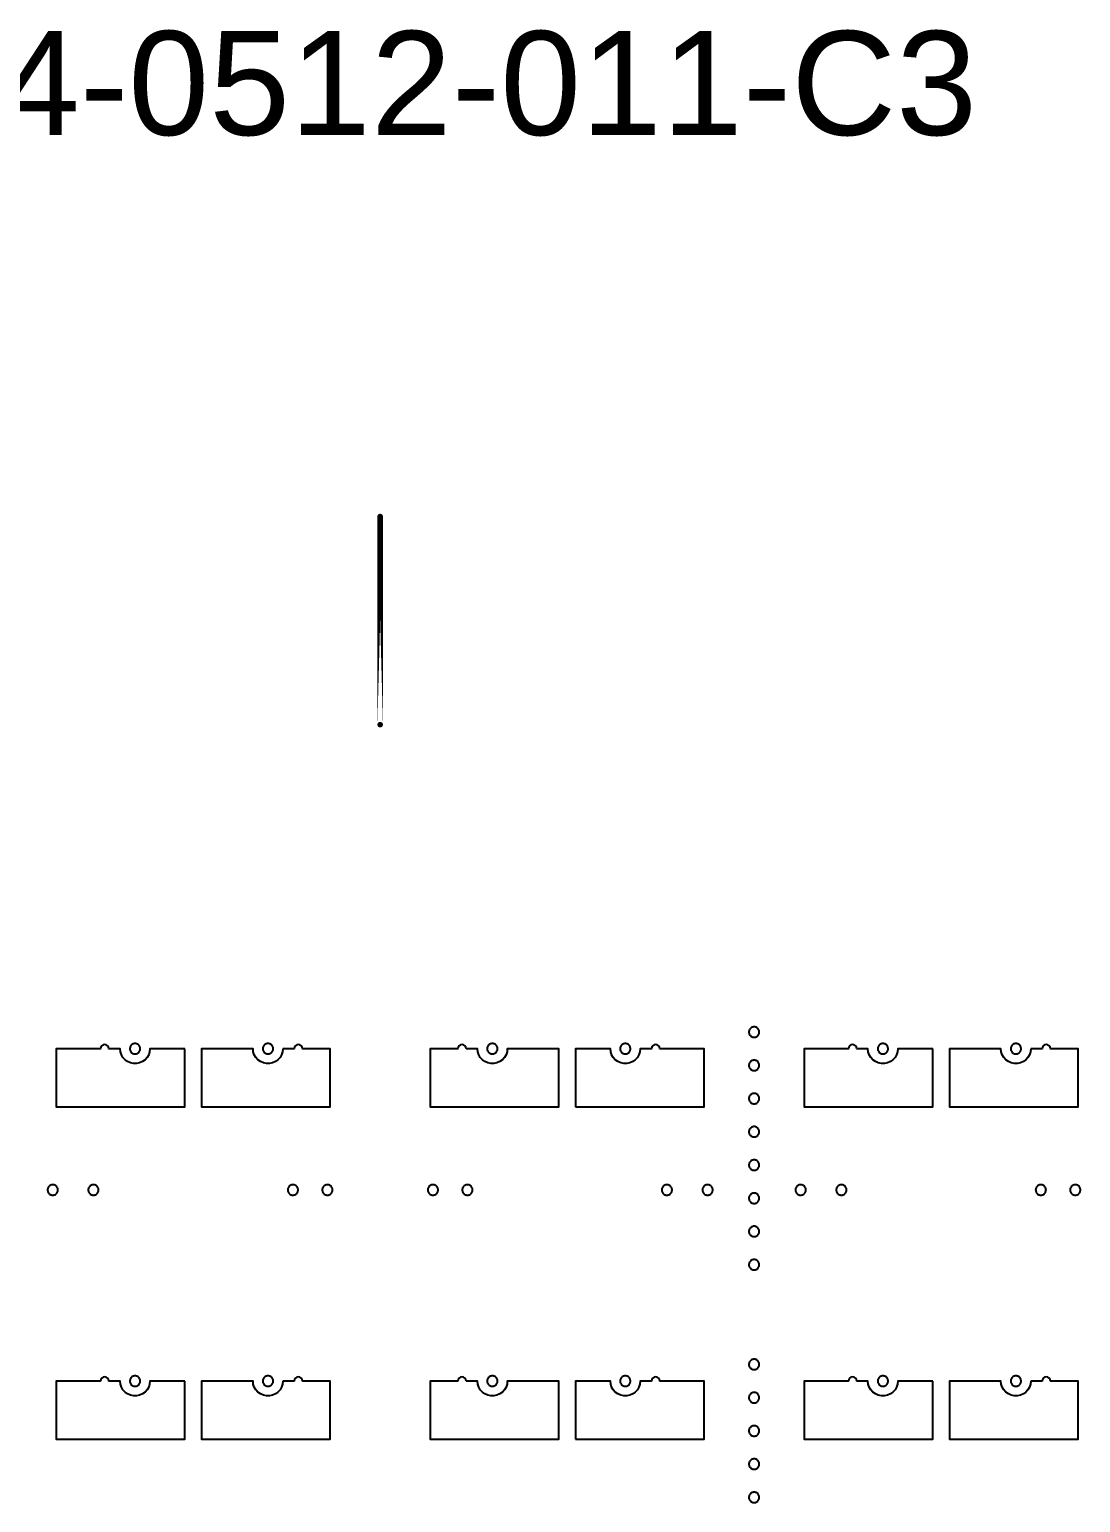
# Model space of a CAD drawing. Extents: x -100 to 100, y -100 to 100.
# Drawn here: x -5.05 to 10.09, y 49.98 to 71.22 of the extents above; entities that cross this region are included whole.
import ezdxf

# ---------------------------------------------------------------- set-up
doc = ezdxf.new("R2010")
doc.units = 0
doc.layers.get('0').update_dxf_attribs({"linetype": 'continuous'})
doc.layers.add('C3', color=7, linetype='continuous')
doc.styles.get("Standard").update_dxf_attribs({"font": 'ARIAL.TTF'})

# ---------------------------------------------------------------- blocks, each defined once
blk = doc.blocks.new('LDI_XFL94-0512-011_C3_B1')
at = {"layer": 'C3'}
for points in [[(5.389, -53.338), (5.379, -53.339), (5.37, -53.341), (5.361, -53.344), (5.352, -53.348), (5.344, -53.354), (5.336, -53.36), (5.33, -53.368), (5.324, -53.376), (5.32, -53.384), (5.317, -53.394), (5.315, -53.403), (5.314, -53.413), (5.315, -53.423), (5.317, -53.433), (5.32, -53.442), (5.324, -53.451), (5.33, -53.459), (5.336, -53.466), (5.344, -53.473), (5.352, -53.478), (5.361, -53.482), (5.37, -53.486), (5.379, -53.488), (5.389, -53.488), (5.399, -53.488), (5.409, -53.486), (5.418, -53.482), (5.427, -53.478), (5.435, -53.473), (5.442, -53.466), (5.449, -53.459), (5.454, -53.451), (5.459, -53.442), (5.462, -53.433), (5.464, -53.423), (5.464, -53.413), (5.464, -53.403), (5.462, -53.394), (5.459, -53.384), (5.454, -53.376), (5.449, -53.368), (5.442, -53.36), (5.435, -53.354), (5.427, -53.348), (5.418, -53.344), (5.409, -53.341), (5.399, -53.339), (5.389, -53.338)], [(-2.814, -53.653), (-3.317, -53.653), (-3.322, -53.698), (-3.336, -53.74), (-3.359, -53.779), (-3.389, -53.813), (-3.425, -53.839), (-3.466, -53.858), (-3.51, -53.867), (-3.555, -53.867), (-3.6, -53.858), (-3.641, -53.839), (-3.677, -53.813), (-3.707, -53.779), (-3.73, -53.74), (-3.744, -53.698), (-3.749, -53.653), (-3.91, -53.653), (-3.915, -53.63), (-3.928, -53.61), (-3.947, -53.597), (-3.97, -53.593), (-3.993, -53.597), (-4.012, -53.61), (-4.025, -53.63), (-4.03, -53.653), (-4.671, -53.653), (-4.671, -54.491), (-2.814, -54.491), (-2.814, -53.653)], [(-3.533, -53.578), (-3.543, -53.578), (-3.552, -53.58), (-3.562, -53.583), (-3.57, -53.588), (-3.579, -53.593), (-3.586, -53.6), (-3.592, -53.607), (-3.598, -53.615), (-3.602, -53.624), (-3.605, -53.633), (-3.607, -53.643), (-3.608, -53.653), (-3.607, -53.662), (-3.605, -53.672), (-3.602, -53.681), (-3.598, -53.69), (-3.592, -53.698), (-3.586, -53.706), (-3.579, -53.712), (-3.57, -53.718), (-3.562, -53.722), (-3.552, -53.725), (-3.543, -53.727), (-3.533, -53.728), (-3.523, -53.727), (-3.514, -53.725), (-3.504, -53.722), (-3.495, -53.718), (-3.487, -53.712), (-3.48, -53.706), (-3.473, -53.698), (-3.468, -53.69), (-3.464, -53.681), (-3.46, -53.672), (-3.459, -53.662), (-3.458, -53.653), (-3.459, -53.643), (-3.46, -53.633), (-3.464, -53.624), (-3.468, -53.615), (-3.473, -53.607), (-3.48, -53.6), (-3.487, -53.593), (-3.495, -53.588), (-3.504, -53.583), (-3.514, -53.58), (-3.523, -53.578), (-3.533, -53.578)], [(-1.401, -53.653), (-1.406, -53.698), (-1.42, -53.74), (-1.442, -53.779), (-1.473, -53.813), (-1.509, -53.839), (-1.55, -53.858), (-1.594, -53.867), (-1.639, -53.867), (-1.683, -53.858), (-1.725, -53.839), (-1.761, -53.813), (-1.791, -53.779), (-1.814, -53.74), (-1.828, -53.698), (-1.832, -53.653), (-2.575, -53.653), (-2.575, -54.491), (-0.719, -54.491), (-0.719, -53.653), (-1.12, -53.653), (-1.124, -53.63), (-1.137, -53.61), (-1.157, -53.597), (-1.18, -53.593), (-1.203, -53.597), (-1.222, -53.61), (-1.235, -53.63), (-1.24, -53.653), (-1.401, -53.653)], [(-1.617, -53.578), (-1.627, -53.578), (-1.636, -53.58), (-1.645, -53.583), (-1.654, -53.588), (-1.662, -53.593), (-1.67, -53.6), (-1.676, -53.607), (-1.682, -53.615), (-1.686, -53.624), (-1.689, -53.633), (-1.691, -53.643), (-1.692, -53.653), (-1.691, -53.662), (-1.689, -53.672), (-1.686, -53.681), (-1.682, -53.69), (-1.676, -53.698), (-1.67, -53.706), (-1.662, -53.712), (-1.654, -53.718), (-1.645, -53.722), (-1.636, -53.725), (-1.627, -53.727), (-1.617, -53.728), (-1.607, -53.727), (-1.597, -53.725), (-1.588, -53.722), (-1.579, -53.718), (-1.571, -53.712), (-1.564, -53.706), (-1.557, -53.698), (-1.552, -53.69), (-1.547, -53.681), (-1.544, -53.672), (-1.542, -53.662), (-1.542, -53.653), (-1.542, -53.643), (-1.544, -53.633), (-1.547, -53.624), (-1.552, -53.615), (-1.557, -53.607), (-1.564, -53.6), (-1.571, -53.593), (-1.579, -53.588), (-1.588, -53.583), (-1.597, -53.58), (-1.607, -53.578), (-1.617, -53.578)], [(1.24, -53.653), (1.235, -53.63), (1.222, -53.61), (1.203, -53.597), (1.18, -53.593), (1.157, -53.597), (1.137, -53.61), (1.124, -53.63), (1.12, -53.653), (0.719, -53.653), (0.719, -54.491), (2.575, -54.491), (2.575, -53.653), (1.832, -53.653), (1.828, -53.698), (1.814, -53.74), (1.791, -53.779), (1.761, -53.813), (1.725, -53.839), (1.683, -53.858), (1.639, -53.867), (1.594, -53.867), (1.55, -53.858), (1.509, -53.839), (1.473, -53.813), (1.442, -53.779), (1.42, -53.74), (1.406, -53.698), (1.401, -53.653), (1.24, -53.653)], [(1.617, -53.578), (1.607, -53.578), (1.597, -53.58), (1.588, -53.583), (1.579, -53.588), (1.571, -53.593), (1.564, -53.6), (1.557, -53.607), (1.552, -53.615), (1.547, -53.624), (1.544, -53.633), (1.542, -53.643), (1.542, -53.653), (1.542, -53.662), (1.544, -53.672), (1.547, -53.681), (1.552, -53.69), (1.557, -53.698), (1.564, -53.706), (1.571, -53.712), (1.579, -53.718), (1.588, -53.722), (1.597, -53.725), (1.607, -53.727), (1.617, -53.728), (1.627, -53.727), (1.636, -53.725), (1.645, -53.722), (1.654, -53.718), (1.662, -53.712), (1.67, -53.706), (1.676, -53.698), (1.682, -53.69), (1.686, -53.681), (1.689, -53.672), (1.691, -53.662), (1.692, -53.653), (1.691, -53.643), (1.689, -53.633), (1.686, -53.624), (1.682, -53.615), (1.676, -53.607), (1.67, -53.6), (1.662, -53.593), (1.654, -53.588), (1.645, -53.583), (1.636, -53.58), (1.627, -53.578), (1.617, -53.578)], [(2.814, -54.491), (4.671, -54.491), (4.671, -53.653), (4.03, -53.653), (4.025, -53.63), (4.012, -53.61), (3.993, -53.597), (3.97, -53.593), (3.947, -53.597), (3.928, -53.61), (3.915, -53.63), (3.91, -53.653), (3.749, -53.653), (3.744, -53.698), (3.73, -53.74), (3.707, -53.779), (3.677, -53.813), (3.641, -53.839), (3.6, -53.858), (3.555, -53.867), (3.51, -53.867), (3.466, -53.858), (3.425, -53.839), (3.389, -53.813), (3.359, -53.779), (3.336, -53.74), (3.322, -53.698), (3.317, -53.653), (2.814, -53.653), (2.814, -54.491)], [(3.533, -53.578), (3.523, -53.578), (3.514, -53.58), (3.504, -53.583), (3.495, -53.588), (3.487, -53.593), (3.48, -53.6), (3.473, -53.607), (3.468, -53.615), (3.464, -53.624), (3.46, -53.633), (3.459, -53.643), (3.458, -53.653), (3.459, -53.662), (3.46, -53.672), (3.464, -53.681), (3.468, -53.69), (3.473, -53.698), (3.48, -53.706), (3.487, -53.712), (3.495, -53.718), (3.504, -53.722), (3.514, -53.725), (3.523, -53.727), (3.533, -53.728), (3.543, -53.727), (3.552, -53.725), (3.562, -53.722), (3.57, -53.718), (3.579, -53.712), (3.586, -53.706), (3.592, -53.698), (3.598, -53.69), (3.602, -53.681), (3.605, -53.672), (3.607, -53.662), (3.608, -53.653), (3.607, -53.643), (3.605, -53.633), (3.602, -53.624), (3.598, -53.615), (3.592, -53.607), (3.586, -53.6), (3.579, -53.593), (3.57, -53.588), (3.562, -53.583), (3.552, -53.58), (3.543, -53.578), (3.533, -53.578)], [(7.964, -53.653), (7.461, -53.653), (7.456, -53.698), (7.442, -53.74), (7.42, -53.779), (7.39, -53.813), (7.353, -53.839), (7.312, -53.858), (7.268, -53.867), (7.223, -53.867), (7.179, -53.858), (7.138, -53.839), (7.101, -53.813), (7.071, -53.779), (7.049, -53.74), (7.035, -53.698), (7.03, -53.653), (6.868, -53.653), (6.864, -53.63), (6.851, -53.61), (6.831, -53.597), (6.808, -53.593), (6.785, -53.597), (6.766, -53.61), (6.753, -53.63), (6.749, -53.653), (6.108, -53.653), (6.108, -54.491), (7.964, -54.491), (7.964, -53.653)], [(7.246, -53.578), (7.236, -53.578), (7.226, -53.58), (7.217, -53.583), (7.208, -53.588), (7.2, -53.593), (7.192, -53.6), (7.186, -53.607), (7.181, -53.615), (7.176, -53.624), (7.173, -53.633), (7.171, -53.643), (7.171, -53.653), (7.171, -53.662), (7.173, -53.672), (7.176, -53.681), (7.181, -53.69), (7.186, -53.698), (7.192, -53.706), (7.2, -53.712), (7.208, -53.718), (7.217, -53.722), (7.226, -53.725), (7.236, -53.727), (7.246, -53.728), (7.255, -53.727), (7.265, -53.725), (7.274, -53.722), (7.283, -53.718), (7.291, -53.712), (7.299, -53.706), (7.305, -53.698), (7.31, -53.69), (7.315, -53.681), (7.318, -53.672), (7.32, -53.662), (7.321, -53.653), (7.32, -53.643), (7.318, -53.633), (7.315, -53.624), (7.31, -53.615), (7.305, -53.607), (7.299, -53.6), (7.291, -53.593), (7.283, -53.588), (7.274, -53.583), (7.265, -53.58), (7.255, -53.578), (7.246, -53.578)], [(9.377, -53.653), (9.373, -53.698), (9.359, -53.74), (9.336, -53.779), (9.306, -53.813), (9.269, -53.839), (9.228, -53.858), (9.184, -53.867), (9.139, -53.867), (9.095, -53.858), (9.054, -53.839), (9.017, -53.813), (8.987, -53.779), (8.965, -53.74), (8.951, -53.698), (8.946, -53.653), (8.204, -53.653), (8.204, -54.491), (10.06, -54.491), (10.06, -53.653), (9.659, -53.653), (9.654, -53.63), (9.641, -53.61), (9.622, -53.597), (9.599, -53.593), (9.576, -53.597), (9.556, -53.61), (9.543, -53.63), (9.539, -53.653), (9.377, -53.653)], [(9.162, -53.578), (9.152, -53.578), (9.142, -53.58), (9.133, -53.583), (9.124, -53.588), (9.116, -53.593), (9.109, -53.6), (9.102, -53.607), (9.097, -53.615), (9.092, -53.624), (9.089, -53.633), (9.087, -53.643), (9.087, -53.653), (9.087, -53.662), (9.089, -53.672), (9.092, -53.681), (9.097, -53.69), (9.102, -53.698), (9.109, -53.706), (9.116, -53.712), (9.124, -53.718), (9.133, -53.722), (9.142, -53.725), (9.152, -53.727), (9.162, -53.728), (9.171, -53.727), (9.181, -53.725), (9.19, -53.722), (9.199, -53.718), (9.207, -53.712), (9.215, -53.706), (9.221, -53.698), (9.227, -53.69), (9.231, -53.681), (9.234, -53.672), (9.236, -53.662), (9.237, -53.653), (9.236, -53.643), (9.234, -53.633), (9.231, -53.624), (9.227, -53.615), (9.221, -53.607), (9.215, -53.6), (9.207, -53.593), (9.199, -53.588), (9.19, -53.583), (9.181, -53.58), (9.171, -53.578), (9.162, -53.578)], [(5.389, -53.817), (5.379, -53.818), (5.37, -53.82), (5.361, -53.823), (5.352, -53.827), (5.344, -53.833), (5.336, -53.839), (5.33, -53.847), (5.324, -53.855), (5.32, -53.864), (5.317, -53.873), (5.315, -53.882), (5.314, -53.892), (5.315, -53.902), (5.317, -53.912), (5.32, -53.921), (5.324, -53.93), (5.33, -53.938), (5.336, -53.945), (5.344, -53.952), (5.352, -53.957), (5.361, -53.962), (5.37, -53.965), (5.379, -53.967), (5.389, -53.967), (5.399, -53.967), (5.409, -53.965), (5.418, -53.962), (5.427, -53.957), (5.435, -53.952), (5.442, -53.945), (5.449, -53.938), (5.454, -53.93), (5.459, -53.921), (5.462, -53.912), (5.464, -53.902), (5.464, -53.892), (5.464, -53.882), (5.462, -53.873), (5.459, -53.864), (5.454, -53.855), (5.449, -53.847), (5.442, -53.839), (5.435, -53.833), (5.427, -53.827), (5.418, -53.823), (5.409, -53.82), (5.399, -53.818), (5.389, -53.817)], [(5.389, -54.296), (5.379, -54.297), (5.37, -54.299), (5.361, -54.302), (5.352, -54.306), (5.344, -54.312), (5.336, -54.318), (5.33, -54.326), (5.324, -54.334), (5.32, -54.343), (5.317, -54.352), (5.315, -54.361), (5.314, -54.371), (5.315, -54.381), (5.317, -54.391), (5.32, -54.4), (5.324, -54.409), (5.33, -54.417), (5.336, -54.424), (5.344, -54.431), (5.352, -54.436), (5.361, -54.441), (5.37, -54.444), (5.379, -54.446), (5.389, -54.446), (5.399, -54.446), (5.409, -54.444), (5.418, -54.441), (5.427, -54.436), (5.435, -54.431), (5.442, -54.424), (5.449, -54.417), (5.454, -54.409), (5.459, -54.4), (5.462, -54.391), (5.464, -54.381), (5.464, -54.371), (5.464, -54.361), (5.462, -54.352), (5.459, -54.343), (5.454, -54.334), (5.449, -54.326), (5.442, -54.318), (5.435, -54.312), (5.427, -54.306), (5.418, -54.302), (5.409, -54.299), (5.399, -54.297), (5.389, -54.296)], [(5.389, -54.775), (5.379, -54.776), (5.37, -54.778), (5.361, -54.781), (5.352, -54.785), (5.344, -54.791), (5.336, -54.797), (5.33, -54.805), (5.324, -54.813), (5.32, -54.822), (5.317, -54.831), (5.315, -54.841), (5.314, -54.85), (5.315, -54.86), (5.317, -54.87), (5.32, -54.879), (5.324, -54.888), (5.33, -54.896), (5.336, -54.903), (5.344, -54.91), (5.352, -54.915), (5.361, -54.92), (5.37, -54.923), (5.379, -54.925), (5.389, -54.925), (5.399, -54.925), (5.409, -54.923), (5.418, -54.92), (5.427, -54.915), (5.435, -54.91), (5.442, -54.903), (5.449, -54.896), (5.454, -54.888), (5.459, -54.879), (5.462, -54.87), (5.464, -54.86), (5.464, -54.85), (5.464, -54.841), (5.462, -54.831), (5.459, -54.822), (5.454, -54.813), (5.449, -54.805), (5.442, -54.797), (5.435, -54.791), (5.427, -54.785), (5.418, -54.781), (5.409, -54.778), (5.399, -54.776), (5.389, -54.775)], [(5.389, -55.254), (5.379, -55.255), (5.37, -55.257), (5.361, -55.26), (5.352, -55.264), (5.344, -55.27), (5.336, -55.276), (5.33, -55.284), (5.324, -55.292), (5.32, -55.301), (5.317, -55.31), (5.315, -55.32), (5.314, -55.329), (5.315, -55.339), (5.317, -55.349), (5.32, -55.358), (5.324, -55.367), (5.33, -55.375), (5.336, -55.382), (5.344, -55.389), (5.352, -55.394), (5.361, -55.399), (5.37, -55.402), (5.379, -55.404), (5.389, -55.404), (5.399, -55.404), (5.409, -55.402), (5.418, -55.399), (5.427, -55.394), (5.435, -55.389), (5.442, -55.382), (5.449, -55.375), (5.454, -55.367), (5.459, -55.358), (5.462, -55.349), (5.464, -55.339), (5.464, -55.329), (5.464, -55.32), (5.462, -55.31), (5.459, -55.301), (5.454, -55.292), (5.449, -55.284), (5.442, -55.276), (5.435, -55.27), (5.427, -55.264), (5.418, -55.26), (5.409, -55.257), (5.399, -55.255), (5.389, -55.254)], [(-4.719, -55.614), (-4.728, -55.614), (-4.738, -55.616), (-4.747, -55.619), (-4.756, -55.624), (-4.764, -55.629), (-4.772, -55.636), (-4.778, -55.643), (-4.784, -55.651), (-4.788, -55.66), (-4.791, -55.669), (-4.793, -55.679), (-4.794, -55.689), (-4.793, -55.698), (-4.791, -55.708), (-4.788, -55.717), (-4.784, -55.726), (-4.778, -55.734), (-4.772, -55.742), (-4.764, -55.748), (-4.756, -55.754), (-4.747, -55.758), (-4.738, -55.761), (-4.728, -55.763), (-4.719, -55.764), (-4.709, -55.763), (-4.699, -55.761), (-4.69, -55.758), (-4.681, -55.754), (-4.673, -55.748), (-4.666, -55.742), (-4.659, -55.734), (-4.654, -55.726), (-4.649, -55.717), (-4.646, -55.708), (-4.644, -55.698), (-4.644, -55.689), (-4.644, -55.679), (-4.646, -55.669), (-4.649, -55.66), (-4.654, -55.651), (-4.659, -55.643), (-4.666, -55.636), (-4.673, -55.629), (-4.681, -55.624), (-4.69, -55.619), (-4.699, -55.616), (-4.709, -55.614), (-4.719, -55.614)], [(-4.132, -55.614), (-4.142, -55.614), (-4.151, -55.616), (-4.16, -55.619), (-4.169, -55.624), (-4.177, -55.629), (-4.185, -55.636), (-4.191, -55.643), (-4.197, -55.651), (-4.201, -55.66), (-4.204, -55.669), (-4.206, -55.679), (-4.207, -55.689), (-4.206, -55.698), (-4.204, -55.708), (-4.201, -55.717), (-4.197, -55.726), (-4.191, -55.734), (-4.185, -55.742), (-4.177, -55.748), (-4.169, -55.754), (-4.16, -55.758), (-4.151, -55.761), (-4.142, -55.763), (-4.132, -55.764), (-4.122, -55.763), (-4.112, -55.761), (-4.103, -55.758), (-4.094, -55.754), (-4.086, -55.748), (-4.079, -55.742), (-4.072, -55.734), (-4.067, -55.726), (-4.062, -55.717), (-4.059, -55.708), (-4.057, -55.698), (-4.057, -55.689), (-4.057, -55.679), (-4.059, -55.669), (-4.062, -55.66), (-4.067, -55.651), (-4.072, -55.643), (-4.079, -55.636), (-4.086, -55.629), (-4.094, -55.624), (-4.103, -55.619), (-4.112, -55.616), (-4.122, -55.614), (-4.132, -55.614)], [(-1.257, -55.614), (-1.267, -55.614), (-1.277, -55.616), (-1.286, -55.619), (-1.295, -55.624), (-1.303, -55.629), (-1.311, -55.636), (-1.317, -55.643), (-1.322, -55.651), (-1.327, -55.66), (-1.33, -55.669), (-1.332, -55.679), (-1.332, -55.689), (-1.332, -55.698), (-1.33, -55.708), (-1.327, -55.717), (-1.322, -55.726), (-1.317, -55.734), (-1.311, -55.742), (-1.303, -55.748), (-1.295, -55.754), (-1.286, -55.758), (-1.277, -55.761), (-1.267, -55.763), (-1.257, -55.764), (-1.248, -55.763), (-1.238, -55.761), (-1.229, -55.758), (-1.22, -55.754), (-1.212, -55.748), (-1.204, -55.742), (-1.198, -55.734), (-1.193, -55.726), (-1.188, -55.717), (-1.185, -55.708), (-1.183, -55.698), (-1.182, -55.689), (-1.183, -55.679), (-1.185, -55.669), (-1.188, -55.66), (-1.193, -55.651), (-1.198, -55.643), (-1.204, -55.636), (-1.212, -55.629), (-1.22, -55.624), (-1.229, -55.619), (-1.238, -55.616), (-1.248, -55.614), (-1.257, -55.614)], [(-0.76, -55.614), (-0.77, -55.614), (-0.78, -55.616), (-0.789, -55.619), (-0.798, -55.624), (-0.806, -55.629), (-0.814, -55.636), (-0.82, -55.643), (-0.825, -55.651), (-0.83, -55.66), (-0.833, -55.669), (-0.835, -55.679), (-0.835, -55.689), (-0.835, -55.698), (-0.833, -55.708), (-0.83, -55.717), (-0.825, -55.726), (-0.82, -55.734), (-0.814, -55.742), (-0.806, -55.748), (-0.798, -55.754), (-0.789, -55.758), (-0.78, -55.761), (-0.77, -55.763), (-0.76, -55.764), (-0.751, -55.763), (-0.741, -55.761), (-0.732, -55.758), (-0.723, -55.754), (-0.715, -55.748), (-0.707, -55.742), (-0.701, -55.734), (-0.696, -55.726), (-0.691, -55.717), (-0.688, -55.708), (-0.686, -55.698), (-0.685, -55.689), (-0.686, -55.679), (-0.688, -55.669), (-0.691, -55.66), (-0.696, -55.651), (-0.701, -55.643), (-0.707, -55.636), (-0.715, -55.629), (-0.723, -55.624), (-0.732, -55.619), (-0.741, -55.616), (-0.751, -55.614), (-0.76, -55.614)], [(0.76, -55.614), (0.751, -55.614), (0.741, -55.616), (0.732, -55.619), (0.723, -55.624), (0.715, -55.629), (0.707, -55.636), (0.701, -55.643), (0.696, -55.651), (0.691, -55.66), (0.688, -55.669), (0.686, -55.679), (0.685, -55.689), (0.686, -55.698), (0.688, -55.708), (0.691, -55.717), (0.696, -55.726), (0.701, -55.734), (0.707, -55.742), (0.715, -55.748), (0.723, -55.754), (0.732, -55.758), (0.741, -55.761), (0.751, -55.763), (0.76, -55.764), (0.77, -55.763), (0.78, -55.761), (0.789, -55.758), (0.798, -55.754), (0.806, -55.748), (0.814, -55.742), (0.82, -55.734), (0.825, -55.726), (0.83, -55.717), (0.833, -55.708), (0.835, -55.698), (0.835, -55.689), (0.835, -55.679), (0.833, -55.669), (0.83, -55.66), (0.825, -55.651), (0.82, -55.643), (0.814, -55.636), (0.806, -55.629), (0.798, -55.624), (0.789, -55.619), (0.78, -55.616), (0.77, -55.614), (0.76, -55.614)], [(1.257, -55.614), (1.248, -55.614), (1.238, -55.616), (1.229, -55.619), (1.22, -55.624), (1.212, -55.629), (1.204, -55.636), (1.198, -55.643), (1.193, -55.651), (1.188, -55.66), (1.185, -55.669), (1.183, -55.679), (1.182, -55.689), (1.183, -55.698), (1.185, -55.708), (1.188, -55.717), (1.193, -55.726), (1.198, -55.734), (1.204, -55.742), (1.212, -55.748), (1.22, -55.754), (1.229, -55.758), (1.238, -55.761), (1.248, -55.763), (1.257, -55.764), (1.267, -55.763), (1.277, -55.761), (1.286, -55.758), (1.295, -55.754), (1.303, -55.748), (1.311, -55.742), (1.317, -55.734), (1.322, -55.726), (1.327, -55.717), (1.33, -55.708), (1.332, -55.698), (1.332, -55.689), (1.332, -55.679), (1.33, -55.669), (1.327, -55.66), (1.322, -55.651), (1.317, -55.643), (1.311, -55.636), (1.303, -55.629), (1.295, -55.624), (1.286, -55.619), (1.277, -55.616), (1.267, -55.614), (1.257, -55.614)], [(4.132, -55.614), (4.122, -55.614), (4.112, -55.616), (4.103, -55.619), (4.094, -55.624), (4.086, -55.629), (4.079, -55.636), (4.072, -55.643), (4.067, -55.651), (4.062, -55.66), (4.059, -55.669), (4.057, -55.679), (4.057, -55.689), (4.057, -55.698), (4.059, -55.708), (4.062, -55.717), (4.067, -55.726), (4.072, -55.734), (4.079, -55.742), (4.086, -55.748), (4.094, -55.754), (4.103, -55.758), (4.112, -55.761), (4.122, -55.763), (4.132, -55.764), (4.142, -55.763), (4.151, -55.761), (4.16, -55.758), (4.169, -55.754), (4.177, -55.748), (4.185, -55.742), (4.191, -55.734), (4.197, -55.726), (4.201, -55.717), (4.204, -55.708), (4.206, -55.698), (4.207, -55.689), (4.206, -55.679), (4.204, -55.669), (4.201, -55.66), (4.197, -55.651), (4.191, -55.643), (4.185, -55.636), (4.177, -55.629), (4.169, -55.624), (4.16, -55.619), (4.151, -55.616), (4.142, -55.614), (4.132, -55.614)], [(4.719, -55.614), (4.709, -55.614), (4.699, -55.616), (4.69, -55.619), (4.681, -55.624), (4.673, -55.629), (4.666, -55.636), (4.659, -55.643), (4.654, -55.651), (4.649, -55.66), (4.646, -55.669), (4.644, -55.679), (4.644, -55.689), (4.644, -55.698), (4.646, -55.708), (4.649, -55.717), (4.654, -55.726), (4.659, -55.734), (4.666, -55.742), (4.673, -55.748), (4.681, -55.754), (4.69, -55.758), (4.699, -55.761), (4.709, -55.763), (4.719, -55.764), (4.728, -55.763), (4.738, -55.761), (4.747, -55.758), (4.756, -55.754), (4.764, -55.748), (4.772, -55.742), (4.778, -55.734), (4.784, -55.726), (4.788, -55.717), (4.791, -55.708), (4.793, -55.698), (4.794, -55.689), (4.793, -55.679), (4.791, -55.669), (4.788, -55.66), (4.784, -55.651), (4.778, -55.643), (4.772, -55.636), (4.764, -55.629), (4.756, -55.624), (4.747, -55.619), (4.738, -55.616), (4.728, -55.614), (4.719, -55.614)], [(6.06, -55.614), (6.05, -55.614), (6.04, -55.616), (6.031, -55.619), (6.022, -55.624), (6.014, -55.629), (6.007, -55.636), (6, -55.643), (5.995, -55.651), (5.991, -55.66), (5.987, -55.669), (5.986, -55.679), (5.985, -55.689), (5.986, -55.698), (5.987, -55.708), (5.991, -55.717), (5.995, -55.726), (6, -55.734), (6.007, -55.742), (6.014, -55.748), (6.022, -55.754), (6.031, -55.758), (6.04, -55.761), (6.05, -55.763), (6.06, -55.764), (6.07, -55.763), (6.079, -55.761), (6.089, -55.758), (6.097, -55.754), (6.106, -55.748), (6.113, -55.742), (6.119, -55.734), (6.125, -55.726), (6.129, -55.717), (6.132, -55.708), (6.134, -55.698), (6.135, -55.689), (6.134, -55.679), (6.132, -55.669), (6.129, -55.66), (6.125, -55.651), (6.119, -55.643), (6.113, -55.636), (6.106, -55.629), (6.097, -55.624), (6.089, -55.619), (6.079, -55.616), (6.07, -55.614), (6.06, -55.614)], [(6.647, -55.614), (6.637, -55.614), (6.627, -55.616), (6.618, -55.619), (6.609, -55.624), (6.601, -55.629), (6.594, -55.636), (6.587, -55.643), (6.582, -55.651), (6.577, -55.66), (6.574, -55.669), (6.572, -55.679), (6.572, -55.689), (6.572, -55.698), (6.574, -55.708), (6.577, -55.717), (6.582, -55.726), (6.587, -55.734), (6.594, -55.742), (6.601, -55.748), (6.609, -55.754), (6.618, -55.758), (6.627, -55.761), (6.637, -55.763), (6.647, -55.764), (6.656, -55.763), (6.666, -55.761), (6.675, -55.758), (6.684, -55.754), (6.692, -55.748), (6.7, -55.742), (6.706, -55.734), (6.712, -55.726), (6.716, -55.717), (6.719, -55.708), (6.721, -55.698), (6.722, -55.689), (6.721, -55.679), (6.719, -55.669), (6.716, -55.66), (6.712, -55.651), (6.706, -55.643), (6.7, -55.636), (6.692, -55.629), (6.684, -55.624), (6.675, -55.619), (6.666, -55.616), (6.656, -55.614), (6.647, -55.614)], [(9.521, -55.614), (9.511, -55.614), (9.502, -55.616), (9.492, -55.619), (9.483, -55.624), (9.475, -55.629), (9.468, -55.636), (9.461, -55.643), (9.456, -55.651), (9.452, -55.66), (9.449, -55.669), (9.447, -55.679), (9.446, -55.689), (9.447, -55.698), (9.449, -55.708), (9.452, -55.717), (9.456, -55.726), (9.461, -55.734), (9.468, -55.742), (9.475, -55.748), (9.483, -55.754), (9.492, -55.758), (9.502, -55.761), (9.511, -55.763), (9.521, -55.764), (9.531, -55.763), (9.54, -55.761), (9.55, -55.758), (9.558, -55.754), (9.567, -55.748), (9.574, -55.742), (9.58, -55.734), (9.586, -55.726), (9.59, -55.717), (9.593, -55.708), (9.595, -55.698), (9.596, -55.689), (9.595, -55.679), (9.593, -55.669), (9.59, -55.66), (9.586, -55.651), (9.58, -55.643), (9.574, -55.636), (9.567, -55.629), (9.558, -55.624), (9.55, -55.619), (9.54, -55.616), (9.531, -55.614), (9.521, -55.614)], [(10.018, -55.614), (10.008, -55.614), (9.999, -55.616), (9.989, -55.619), (9.98, -55.624), (9.972, -55.629), (9.965, -55.636), (9.958, -55.643), (9.953, -55.651), (9.949, -55.66), (9.946, -55.669), (9.944, -55.679), (9.943, -55.689), (9.944, -55.698), (9.946, -55.708), (9.949, -55.717), (9.953, -55.726), (9.958, -55.734), (9.965, -55.742), (9.972, -55.748), (9.98, -55.754), (9.989, -55.758), (9.999, -55.761), (10.008, -55.763), (10.018, -55.764), (10.028, -55.763), (10.037, -55.761), (10.047, -55.758), (10.055, -55.754), (10.064, -55.748), (10.071, -55.742), (10.077, -55.734), (10.083, -55.726), (10.087, -55.717), (10.09, -55.708), (10.092, -55.698), (10.093, -55.689), (10.092, -55.679), (10.09, -55.669), (10.087, -55.66), (10.083, -55.651), (10.077, -55.643), (10.071, -55.636), (10.064, -55.629), (10.055, -55.624), (10.047, -55.619), (10.037, -55.616), (10.028, -55.614), (10.018, -55.614)], [(5.389, -55.733), (5.379, -55.734), (5.37, -55.736), (5.361, -55.739), (5.352, -55.743), (5.344, -55.749), (5.336, -55.755), (5.33, -55.763), (5.324, -55.771), (5.32, -55.78), (5.317, -55.789), (5.315, -55.799), (5.314, -55.808), (5.315, -55.818), (5.317, -55.828), (5.32, -55.837), (5.324, -55.846), (5.33, -55.854), (5.336, -55.861), (5.344, -55.868), (5.352, -55.873), (5.361, -55.878), (5.37, -55.881), (5.379, -55.883), (5.389, -55.883), (5.399, -55.883), (5.409, -55.881), (5.418, -55.878), (5.427, -55.873), (5.435, -55.868), (5.442, -55.861), (5.449, -55.854), (5.454, -55.846), (5.459, -55.837), (5.462, -55.828), (5.464, -55.818), (5.464, -55.808), (5.464, -55.799), (5.462, -55.789), (5.459, -55.78), (5.454, -55.771), (5.449, -55.763), (5.442, -55.755), (5.435, -55.749), (5.427, -55.743), (5.418, -55.739), (5.409, -55.736), (5.399, -55.734), (5.389, -55.733)], [(5.389, -56.212), (5.379, -56.213), (5.37, -56.215), (5.361, -56.218), (5.352, -56.222), (5.344, -56.228), (5.336, -56.234), (5.33, -56.242), (5.324, -56.25), (5.32, -56.259), (5.317, -56.268), (5.315, -56.278), (5.314, -56.287), (5.315, -56.297), (5.317, -56.307), (5.32, -56.316), (5.324, -56.325), (5.33, -56.333), (5.336, -56.34), (5.344, -56.347), (5.352, -56.352), (5.361, -56.357), (5.37, -56.36), (5.379, -56.362), (5.389, -56.362), (5.399, -56.362), (5.409, -56.36), (5.418, -56.357), (5.427, -56.352), (5.435, -56.347), (5.442, -56.34), (5.449, -56.333), (5.454, -56.325), (5.459, -56.316), (5.462, -56.307), (5.464, -56.297), (5.464, -56.287), (5.464, -56.278), (5.462, -56.268), (5.459, -56.259), (5.454, -56.25), (5.449, -56.242), (5.442, -56.234), (5.435, -56.228), (5.427, -56.222), (5.418, -56.218), (5.409, -56.215), (5.399, -56.213), (5.389, -56.212)], [(5.389, -56.691), (5.379, -56.692), (5.37, -56.694), (5.361, -56.697), (5.352, -56.702), (5.344, -56.707), (5.336, -56.713), (5.33, -56.721), (5.324, -56.729), (5.32, -56.738), (5.317, -56.747), (5.315, -56.757), (5.314, -56.766), (5.315, -56.776), (5.317, -56.786), (5.32, -56.795), (5.324, -56.804), (5.33, -56.812), (5.336, -56.82), (5.344, -56.826), (5.352, -56.831), (5.361, -56.836), (5.37, -56.839), (5.379, -56.841), (5.389, -56.841), (5.399, -56.841), (5.409, -56.839), (5.418, -56.836), (5.427, -56.831), (5.435, -56.826), (5.442, -56.82), (5.449, -56.812), (5.454, -56.804), (5.459, -56.795), (5.462, -56.786), (5.464, -56.776), (5.464, -56.766), (5.464, -56.757), (5.462, -56.747), (5.459, -56.738), (5.454, -56.729), (5.449, -56.721), (5.442, -56.713), (5.435, -56.707), (5.427, -56.702), (5.418, -56.697), (5.409, -56.694), (5.399, -56.692), (5.389, -56.691)]]:
    blk.add_lwpolyline(points, close=True, dxfattribs=at)
blk = doc.blocks.new('cutlineendpoint')
at = {"const_width": 0.04}
blk.add_lwpolyline([(-0.02, 0, 1), (0.02, 0, 1)], format="xyb", close=True, dxfattribs=at)

msp = doc.modelspace()

# ---------------------------------------------------------------- linework, layer by layer
at = {"layer": 'C3', "const_width": 0.08}
msp.add_lwpolyline([(0, 61.2), (0, 64.2)], close=True, dxfattribs=at)

# ---------------------------------------------------------------- block references
at = {"layer": 'C3'}
for name, p in [('cutlineendpoint', (0, 64.2)), ('cutlineendpoint', (0, 61.2)), ('LDI_XFL94-0512-011_C3_B1', (0, 110.18)), ('LDI_XFL94-0512-011_C3_B1', (0, 105.389))]:
    msp.add_blockref(name, p, dxfattribs=at)

# ---------------------------------------------------------------- texts
msp.add_text('XFL94-0512-011-C3', height=1.5, dxfattribs=at).set_placement((-10.5, 69.7))

doc.saveas('drawing.dxf')
